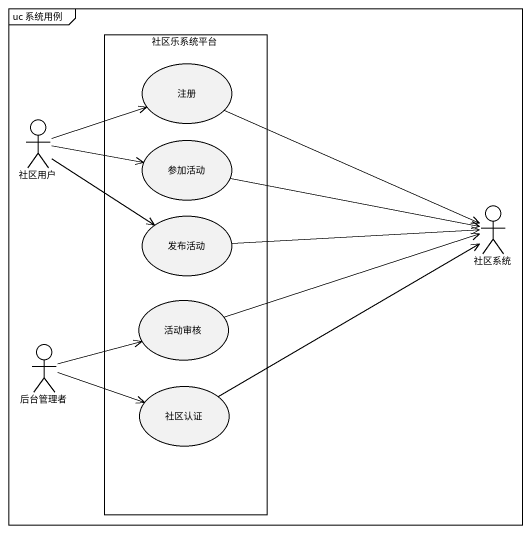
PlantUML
@startuml
mainframe uc 系统用例
rectangle 社区乐系统平台 {
  usecase 注册
  usecase 参加活动
  usecase 发布活动
  usecase 活动审核
  usecase 社区认证
}
actor 社区用户
actor 社区系统
actor 后台管理者
注册 -right-> 社区系统
社区用户 -right-> 注册
社区用户 -right-> 参加活动
社区用户 -right-> 发布活动
参加活动 -right-> 社区系统
发布活动 -right-> 社区系统
活动审核 -right-> 社区系统
后台管理者 -right-> 活动审核
后台管理者 -right-> 社区认证
社区认证 -right-> 社区系统
@enduml
